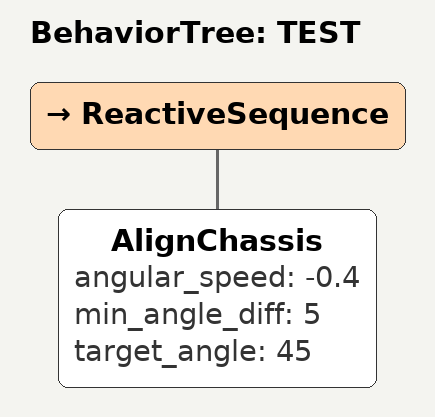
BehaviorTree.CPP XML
<?xml version="1.0" encoding="UTF-8"?>
<root BTCPP_format="4">
  <BehaviorTree ID="TEST">
    <ReactiveSequence>
      <AlignChassis angular_speed="-0.4"
                    min_angle_diff="5"
                    target_angle="45"/>
    </ReactiveSequence>
  </BehaviorTree>

</root>
